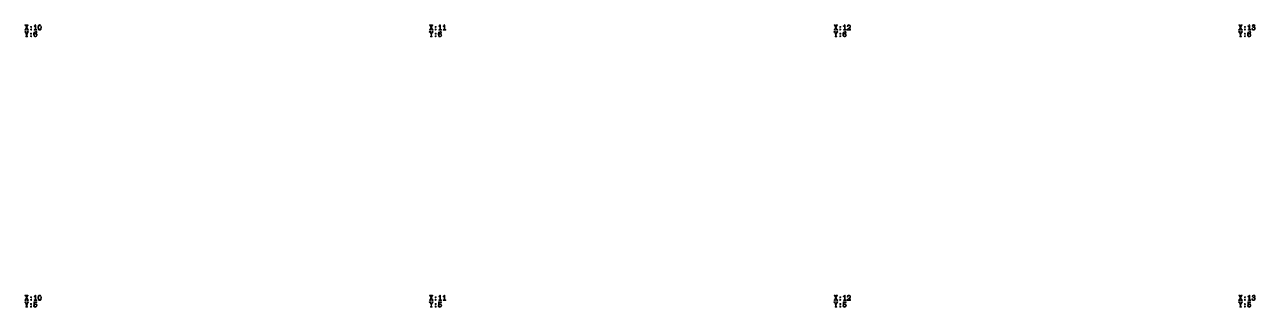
# Model space of a CAD drawing. Extents: x 3411 to 238236, y 6926 to 86361.
# Drawn here: x 163011 to 172131, y 27671 to 29762 of the extents above; entities that cross this region are included whole.
import ezdxf

# ---------------------------------------------------------------- set-up
doc = ezdxf.new("R2010")
doc.units = 13
doc.header["$MEASUREMENT"] = 0
doc.layers.add('L3D0 Base', color=3, linetype='Continuous')

msp = doc.modelspace()

# ---------------------------------------------------------------- linework, layer by layer
at = {"layer": 'L3D0 Base', "lineweight": 0}
for points in [[(163023, 29742.9), (163015.2, 29727.3), (163014.4, 29727.3), (163011.3, 29724.2), (163014.4, 29721.9), (163020.6, 29721.9), (163023, 29724.2), (163020.6, 29727.3), (163025.3, 29737.4)], [(163021.4, 29761.6), (163015.2, 29761.6), (163012.1, 29759.3), (163015.2, 29756.9), (163016, 29756.9), (163023, 29742.9), (163025.3, 29737.4), (163030.8, 29727.3), (163029.2, 29726.5), (163028.4, 29724.2), (163031.5, 29721.9), (163037, 29721.9), (163040.1, 29724.2), (163037, 29727.3), (163036.2, 29727.3), (163028.4, 29742.9), (163025.3, 29749.1), (163021.4, 29756.9), (163023.7, 29759.3)], [(163035.4, 29761.6), (163029.2, 29761.6), (163026.9, 29759.3), (163029.2, 29756.9), (163025.3, 29749.1), (163028.4, 29742.9), (163034.6, 29756.9), (163035.4, 29756.9), (163038.5, 29759.3)], [(163058, 29749.9), (163054.9, 29749.1), (163054.1, 29746), (163054.9, 29742.9), (163058, 29741.3), (163061.1, 29742.9), (163061.9, 29745.2), (163061.1, 29749.1)], [(163091.5, 29762.4), (163089.2, 29760), (163086.8, 29756.9), (163082.9, 29754.6), (163080.6, 29752.2), (163088.4, 29751.5), (163088.4, 29727.3), (163083.7, 29727.3), (163080.6, 29724.2), (163083.7, 29721.9), (163098.5, 29721.9), (163100.8, 29724.2), (163100.8, 29726.5), (163099.3, 29726.5), (163098.5, 29727.3), (163093.1, 29727.3), (163093.1, 29759.3)], [(163080.6, 29752.2), (163082.9, 29749.9), (163082.9, 29749.9), (163088.4, 29751.5)], [(163117.2, 29760.8), (163113.3, 29756.1), (163111.7, 29753.8), (163109.4, 29748.4), (163108.6, 29742.1), (163109.4, 29738.2), (163110.2, 29732), (163113.3, 29727.3), (163117.2, 29722.7), (163121.9, 29721.1), (163121.9, 29721.1), (163127.3, 29722.7), (163121.9, 29726.5), (163120.3, 29726.5), (163116.4, 29731.2), (163114.9, 29735.9), (163114.1, 29742.1), (163114.9, 29747.6), (163116.4, 29753), (163118, 29754.6), (163121.9, 29756.9)], [(163121.9, 29762.4), (163121.9, 29762.4), (163117.2, 29760.8), (163121.9, 29756.9), (163123.4, 29756.9), (163128.1, 29753), (163129.7, 29748.4), (163130.4, 29742.1), (163129.7, 29736.7), (163128.1, 29731.2), (163126.5, 29728.9), (163121.9, 29726.5), (163127.3, 29722.7), (163131.2, 29727.3), (163132.8, 29729.7), (163134.3, 29735.1), (163135.1, 29741.3), (163135.1, 29745.2), (163133.6, 29751.5), (163131.2, 29756.1), (163127.3, 29760.8)], [(166021.3, 29742.9), (166013.5, 29727.3), (166012.8, 29727.3), (166009.6, 29724.2), (166012.8, 29721.9), (166019, 29721.9), (166022.1, 29724.2), (166019, 29727.3), (166023.7, 29737.4)], [(166019.8, 29761.6), (166013.5, 29761.6), (166010.4, 29759.3), (166013.5, 29756.9), (166014.3, 29756.9), (166021.3, 29742.9), (166023.7, 29737.4), (166029.1, 29727.3), (166027.5, 29726.5), (166026.8, 29724.2), (166029.9, 29721.9), (166036.1, 29721.9), (166038.5, 29724.2), (166036.1, 29727.3), (166034.6, 29727.3), (166026.8, 29742.9), (166023.7, 29749.1), (166020.5, 29756.9), (166022.1, 29759.3)], [(166033.8, 29761.6), (166027.5, 29761.6), (166025.2, 29759.3), (166027.5, 29756.9), (166023.7, 29749.1), (166026.8, 29742.9), (166033, 29756.9), (166033.8, 29756.9), (166036.9, 29759.3)], [(166056.4, 29749.9), (166053.2, 29749.1), (166052.5, 29746), (166053.2, 29742.9), (166056.4, 29741.3), (166059.5, 29742.9), (166060.3, 29745.2), (166059.5, 29749.1)], [(166089.9, 29762.4), (166087.5, 29760), (166085.2, 29756.9), (166081.3, 29754.6), (166078.9, 29752.2), (166086.7, 29751.5), (166086.7, 29727.3), (166082.1, 29727.3), (166078.9, 29724.2), (166082.1, 29721.9), (166096.9, 29721.9), (166100, 29724.2), (166099.2, 29726.5), (166098.4, 29726.5), (166096.9, 29727.3), (166092.2, 29727.3), (166092.2, 29759.3)], [(166078.9, 29752.2), (166081.3, 29749.9), (166081.3, 29749.9), (166086.7, 29751.5)], [(166121.8, 29762.4), (166119.4, 29760), (166117.9, 29756.9), (166113.2, 29754.6), (166110.9, 29752.2), (166118.7, 29751.5), (166118.7, 29727.3), (166114, 29727.3), (166110.9, 29724.2), (166114, 29721.9), (166128.8, 29721.9), (166131.9, 29724.2), (166131.1, 29726.5), (166130.3, 29726.5), (166128.8, 29727.3), (166124.1, 29727.3), (166124.1, 29759.3)], [(166110.9, 29752.2), (166113.2, 29749.9), (166114, 29749.9), (166118.7, 29751.5)], [(169019.7, 29742.9), (169011.9, 29727.3), (169011.1, 29727.3), (169008, 29724.2), (169011.1, 29721.9), (169017.3, 29721.9), (169020.5, 29724.2), (169018.1, 29727.3), (169022.8, 29737.4)], [(169018.1, 29761.6), (169011.9, 29761.6), (169008.8, 29759.3), (169011.9, 29756.9), (169012.7, 29756.9), (169019.7, 29742.9), (169022.8, 29737.4), (169027.5, 29727.3), (169025.9, 29726.5), (169025.1, 29724.2), (169028.2, 29721.9), (169034.5, 29721.9), (169036.8, 29724.2), (169034.5, 29727.3), (169032.9, 29727.3), (169025.1, 29742.9), (169022.8, 29749.1), (169018.9, 29756.9), (169021.2, 29759.3)], [(169032.1, 29761.6), (169025.9, 29761.6), (169023.6, 29759.3), (169025.9, 29756.9), (169022.8, 29749.1), (169025.1, 29742.9), (169031.4, 29756.9), (169032.1, 29756.9), (169035.2, 29759.3)], [(169054.7, 29749.9), (169051.6, 29749.1), (169050.8, 29746), (169051.6, 29742.9), (169054.7, 29741.3), (169057.8, 29742.9), (169059.4, 29745.2), (169057.8, 29749.1)], [(169088.2, 29762.4), (169085.9, 29760), (169084.3, 29756.9), (169079.6, 29754.6), (169077.3, 29752.2), (169085.1, 29751.5), (169085.1, 29727.3), (169080.4, 29727.3), (169077.3, 29724.2), (169080.4, 29721.9), (169095.2, 29721.9), (169098.3, 29724.2), (169097.6, 29726.5), (169096.8, 29726.5), (169095.2, 29727.3), (169090.5, 29727.3), (169090.5, 29759.3)], [(169077.3, 29752.2), (169079.6, 29749.9), (169079.6, 29749.9), (169085.1, 29751.5)], [(169118.6, 29762.4), (169113.9, 29761.6), (169109.2, 29758.5), (169107.7, 29756.1), (169106.1, 29750.7), (169106.9, 29748.4), (169109.2, 29747.6), (169111.6, 29748.4), (169112.3, 29750.7), (169111.6, 29753), (169113.9, 29756.1), (169117.8, 29756.9), (169127.9, 29758.5), (169124, 29760.8)], [(169127.9, 29758.5), (169117.8, 29756.9), (169119.4, 29756.9), (169124, 29755.4), (169124.8, 29754.6), (169127.1, 29749.1), (169127.1, 29747.6), (169124.8, 29742.9), (169120.1, 29738.2), (169106.9, 29726.5), (169106.1, 29724.2), (169109.2, 29721.9), (169129.5, 29721.9), (169131, 29722.7), (169131.8, 29725), (169131.8, 29726.5), (169114.7, 29727.3), (169115.5, 29727.3), (169120.1, 29732), (169120.9, 29732.8), (169125.6, 29736.7), (169127.9, 29739), (169131, 29744.5), (169131.8, 29749.1), (169131, 29753.8)], [(172018, 29742.9), (172010.2, 29727.3), (172009.5, 29727.3), (172006.3, 29724.2), (172009.5, 29721.9), (172015.7, 29721.9), (172018.8, 29724.2), (172016.5, 29727.3), (172021.1, 29737.4)], [(172016.5, 29761.6), (172010.2, 29761.6), (172007.1, 29759.3), (172010.2, 29756.9), (172011, 29756.9), (172018, 29742.9), (172021.1, 29737.4), (172025.8, 29727.3), (172024.3, 29726.5), (172023.5, 29724.2), (172026.6, 29721.9), (172032.8, 29721.9), (172035.9, 29724.2), (172032.8, 29727.3), (172031.3, 29727.3), (172023.5, 29742.9), (172021.1, 29749.1), (172017.2, 29756.9), (172019.6, 29759.3)], [(172031.3, 29761.6), (172025, 29761.6), (172021.9, 29759.3), (172024.3, 29756.9), (172021.1, 29749.1), (172023.5, 29742.9), (172029.7, 29756.9), (172031.3, 29756.9), (172033.6, 29759.3)], [(172053.1, 29749.9), (172050, 29749.1), (172049.2, 29746), (172050.7, 29742.9), (172053.1, 29741.3), (172056.2, 29742.9), (172057.7, 29745.2), (172056.2, 29749.1)], [(172086.6, 29762.4), (172084.2, 29760), (172082.7, 29756.9), (172078, 29754.6), (172075.7, 29752.2), (172083.4, 29751.5), (172083.4, 29727.3), (172078.8, 29727.3), (172075.7, 29724.2), (172078.8, 29721.9), (172093.6, 29721.9), (172096.7, 29724.2), (172095.9, 29726.5), (172095.1, 29726.5), (172093.6, 29727.3), (172088.9, 29727.3), (172088.9, 29759.3)], [(172075.7, 29752.2), (172078, 29749.9), (172078.8, 29749.9), (172083.4, 29751.5)], [(172106.8, 29734.3), (172105.3, 29733.6), (172103.7, 29731.2), (172104.5, 29728.9), (172107.6, 29724.2), (172111.5, 29722.7), (172117.7, 29721.1), (172122.4, 29721.9), (172127.1, 29725), (172117.7, 29726.5), (172113, 29727.3), (172109.9, 29729.7), (172109.9, 29731.2), (172109.1, 29733.6)], [(172108.4, 29759.3), (172106, 29754.6), (172106.8, 29751.5), (172109.1, 29750.7), (172110.7, 29751.5), (172112.3, 29753.8), (172111.5, 29755.4), (172112.3, 29756.1), (172117.7, 29756.9)], [(172117.7, 29762.4), (172113.8, 29761.6), (172109.1, 29760), (172108.4, 29759.3), (172117.7, 29756.9), (172122.4, 29756.1), (172123.9, 29753), (172121.6, 29747.6), (172116.2, 29746), (172113, 29745.2), (172111.5, 29742.9), (172114.6, 29740.6), (172117.7, 29740.6), (172118.5, 29740.6), (172123.9, 29738.2), (172125.5, 29733.6), (172123.9, 29728.1), (172123.2, 29728.1), (172117.7, 29726.5), (172127.1, 29725), (172129.4, 29728.1), (172131, 29733.6), (172131, 29733.6), (172129.4, 29739), (172128.6, 29739.8), (172124.7, 29743.7), (172127.8, 29747.6), (172129.4, 29753), (172128.6, 29754.6), (172126.3, 29759.3), (172123.2, 29760.8)], [(163019.8, 29711), (163013.6, 29711), (163010.5, 29708.6), (163013.6, 29706.3), (163014.4, 29706.3), (163023, 29687.6), (163026.1, 29693.8), (163020.6, 29706.3), (163023, 29708.6)], [(163037.8, 29711), (163031.5, 29711), (163029.2, 29708.6), (163031.5, 29706.3), (163026.1, 29693.8), (163023, 29687.6), (163023, 29676.7), (163022.2, 29676.7), (163019.8, 29674.4), (163019.8, 29672.8), (163020.6, 29672), (163022.2, 29672), (163029.2, 29672), (163032.3, 29674.4), (163031.5, 29675.9), (163030.8, 29676.7), (163029.2, 29676.7), (163028.4, 29676.7), (163028.4, 29687.6), (163037, 29706.3), (163037.8, 29706.3), (163040.9, 29708.6)], [(163058, 29731.2), (163054.9, 29729.7), (163054.1, 29726.5), (163054.9, 29723.4), (163058, 29721.9), (163061.1, 29723.4), (163061.9, 29726.5), (163061.1, 29729.7)], [(163058, 29700.1), (163054.9, 29698.5), (163054.1, 29695.4), (163054.9, 29692.3), (163058, 29691.5), (163061.1, 29692.3), (163061.9, 29695.4), (163061.1, 29698.5)], [(163058, 29680.6), (163054.9, 29679.8), (163054.1, 29676.7), (163054.9, 29673.6), (163058, 29672), (163061.1, 29673.6), (163061.9, 29676.7), (163061.1, 29679.8)], [(163093.8, 29711.7), (163091.5, 29711.7), (163086.8, 29710.2), (163082.2, 29706.3), (163079.8, 29703.2), (163077.5, 29697.7), (163077.5, 29691.5), (163077.5, 29687.6), (163078.3, 29682.2), (163078.3, 29680.6), (163081.4, 29675.9), (163089.9, 29675.9), (163086, 29677.5), (163082.9, 29682.9), (163082.9, 29686.8), (163085.3, 29691.5), (163085.3, 29691.5), (163090.7, 29693.1), (163099.3, 29693.8), (163082.2, 29694.6), (163083.7, 29699.3), (163086.8, 29704), (163088.4, 29705.5), (163093.8, 29707.1), (163100.1, 29710.2), (163099.3, 29711)], [(163099.3, 29693.8), (163090.7, 29693.1), (163090.7, 29693.1), (163096.2, 29690.7), (163096.2, 29689.9), (163097.7, 29684.5), (163097.7, 29683.7), (163095.4, 29679), (163095.4, 29678.3), (163089.9, 29675.9), (163081.4, 29675.9), (163085.3, 29672.8), (163089.9, 29671.3), (163094.6, 29672), (163099.3, 29675.1), (163101.6, 29679), (163103.2, 29684.5), (163102.4, 29689.2)], [(163090.7, 29697.7), (163087.6, 29697.7), (163082.2, 29694.6), (163099.3, 29693.8), (163096.2, 29697)], [(163100.1, 29710.2), (163093.8, 29707.1), (163096.2, 29706.3), (163095.4, 29704.7), (163096.2, 29702.4), (163098.5, 29701.6), (163100.8, 29702.4), (163101.6, 29704.7)], [(166018.2, 29711), (166012, 29711), (166009.6, 29708.6), (166012, 29706.3), (166013.5, 29706.3), (166022.1, 29687.6), (166024.4, 29693.8), (166019, 29706.3), (166021.3, 29708.6)], [(166036.1, 29711), (166029.9, 29711), (166027.5, 29708.6), (166029.9, 29706.3), (166024.4, 29693.8), (166022.1, 29687.6), (166022.1, 29676.7), (166020.5, 29676.7), (166018.2, 29674.4), (166018.2, 29672.8), (166019.8, 29672), (166020.5, 29672), (166027.5, 29672), (166030.7, 29674.4), (166029.9, 29675.9), (166029.1, 29676.7), (166027.5, 29676.7), (166026.8, 29676.7), (166026.8, 29687.6), (166035.3, 29706.3), (166036.1, 29706.3), (166039.2, 29708.6)], [(166056.4, 29731.2), (166053.2, 29729.7), (166052.5, 29726.5), (166053.2, 29723.4), (166056.4, 29721.9), (166059.5, 29723.4), (166060.3, 29726.5), (166059.5, 29729.7)], [(166056.4, 29700.1), (166053.2, 29698.5), (166052.5, 29695.4), (166053.2, 29692.3), (166056.4, 29691.5), (166059.5, 29692.3), (166060.3, 29695.4), (166059.5, 29698.5)], [(166056.4, 29680.6), (166053.2, 29679.8), (166052.5, 29676.7), (166053.2, 29673.6), (166056.4, 29672), (166059.5, 29673.6), (166060.3, 29676.7), (166059.5, 29679.8)], [(166092.2, 29711.7), (166089.9, 29711.7), (166085.2, 29710.2), (166080.5, 29706.3), (166078.2, 29703.2), (166075.8, 29697.7), (166075.8, 29691.5), (166075.8, 29687.6), (166076.6, 29682.2), (166077.4, 29680.6), (166079.7, 29675.9), (166088.3, 29675.9), (166084.4, 29677.5), (166081.3, 29682.9), (166081.3, 29686.8), (166083.6, 29691.5), (166083.6, 29691.5), (166089.1, 29693.1), (166097.6, 29693.8), (166080.5, 29694.6), (166082.1, 29699.3), (166085.2, 29704), (166086.7, 29705.5), (166092.2, 29707.1), (166098.4, 29710.2), (166097.6, 29711)], [(166097.6, 29693.8), (166089.1, 29693.1), (166089.1, 29693.1), (166094.5, 29690.7), (166094.5, 29689.9), (166096.1, 29684.5), (166096.1, 29683.7), (166093.7, 29679), (166093.7, 29678.3), (166088.3, 29675.9), (166079.7, 29675.9), (166083.6, 29672.8), (166088.3, 29671.3), (166093, 29672), (166097.6, 29675.1), (166100, 29679), (166101.5, 29684.5), (166100.8, 29689.2)], [(166089.1, 29697.7), (166086, 29697.7), (166080.5, 29694.6), (166097.6, 29693.8), (166094.5, 29697)], [(166098.4, 29710.2), (166092.2, 29707.1), (166094.5, 29706.3), (166094.5, 29704.7), (166095.3, 29702.4), (166096.9, 29701.6), (166099.2, 29702.4), (166100.8, 29704.7)], [(169016.6, 29711), (169010.3, 29711), (169008, 29708.6), (169010.3, 29706.3), (169011.9, 29706.3), (169020.5, 29687.6), (169022.8, 29693.8), (169017.3, 29706.3), (169019.7, 29708.6)], [(169034.5, 29711), (169028.2, 29711), (169025.9, 29708.6), (169028.2, 29706.3), (169022.8, 29693.8), (169020.5, 29687.6), (169020.5, 29676.7), (169018.9, 29676.7), (169016.6, 29674.4), (169016.6, 29672.8), (169018.1, 29672), (169018.9, 29672), (169025.9, 29672), (169029, 29674.4), (169029, 29675.9), (169027.5, 29676.7), (169025.9, 29676.7), (169025.1, 29676.7), (169025.1, 29687.6), (169033.7, 29706.3), (169034.5, 29706.3), (169037.6, 29708.6)], [(169054.7, 29731.2), (169051.6, 29729.7), (169050.8, 29726.5), (169051.6, 29723.4), (169054.7, 29721.9), (169057.8, 29723.4), (169059.4, 29726.5), (169057.8, 29729.7)], [(169054.7, 29700.1), (169051.6, 29698.5), (169050.8, 29695.4), (169051.6, 29692.3), (169054.7, 29691.5), (169057.8, 29692.3), (169059.4, 29695.4), (169057.8, 29698.5)], [(169054.7, 29680.6), (169051.6, 29679.8), (169050.8, 29676.7), (169051.6, 29673.6), (169054.7, 29672), (169057.8, 29673.6), (169059.4, 29676.7), (169057.8, 29679.8)], [(169090.5, 29711.7), (169089, 29711.7), (169083.5, 29710.2), (169078.9, 29706.3), (169076.5, 29703.2), (169075, 29697.7), (169074.2, 29691.5), (169074.2, 29687.6), (169075, 29682.2), (169075.7, 29680.6), (169078.1, 29675.9), (169086.6, 29675.9), (169082.8, 29677.5), (169080.4, 29682.9), (169079.6, 29686.8), (169082, 29691.5), (169082, 29691.5), (169087.4, 29693.1), (169096, 29693.8), (169079.6, 29694.6), (169080.4, 29699.3), (169083.5, 29704), (169085.1, 29705.5), (169090.5, 29707.1), (169096.8, 29710.2), (169096, 29711)], [(169096, 29693.8), (169087.4, 29693.1), (169087.4, 29693.1), (169092.9, 29690.7), (169092.9, 29689.9), (169094.4, 29684.5), (169094.4, 29683.7), (169092.1, 29679), (169092.1, 29678.3), (169086.6, 29675.9), (169078.1, 29675.9), (169082.8, 29672.8), (169086.6, 29671.3), (169091.3, 29672), (169096, 29675.1), (169098.3, 29679), (169099.9, 29684.5), (169099.1, 29689.2)], [(169087.4, 29697.7), (169084.3, 29697.7), (169079.6, 29694.6), (169096, 29693.8), (169092.9, 29697)], [(169096.8, 29710.2), (169090.5, 29707.1), (169092.9, 29706.3), (169092.9, 29704.7), (169093.7, 29702.4), (169096, 29701.6), (169098.3, 29702.4), (169099.1, 29704.7)], [(169129.5, 29729.7), (169127.1, 29728.9), (169127.1, 29727.3), (169114.7, 29727.3), (169131.8, 29726.5), (169131.8, 29728.9)], [(172015.7, 29711), (172009.5, 29711), (172006.3, 29708.6), (172009.5, 29706.3), (172010.2, 29706.3), (172018.8, 29687.6), (172021.1, 29693.8), (172015.7, 29706.3), (172018, 29708.6)], [(172033.6, 29711), (172027.4, 29711), (172024.3, 29708.6), (172026.6, 29706.3), (172021.1, 29693.8), (172018.8, 29687.6), (172018.8, 29676.7), (172018, 29676.7), (172014.9, 29674.4), (172015.7, 29672.8), (172016.5, 29672), (172018, 29672), (172025, 29672), (172027.4, 29674.4), (172027.4, 29675.9), (172025.8, 29676.7), (172025, 29676.7), (172023.5, 29676.7), (172023.5, 29687.6), (172032, 29706.3), (172033.6, 29706.3), (172035.9, 29708.6)], [(172053.1, 29731.2), (172050, 29729.7), (172049.2, 29726.5), (172050.7, 29723.4), (172053.1, 29721.9), (172056.2, 29723.4), (172057.7, 29726.5), (172056.2, 29729.7)], [(172053.1, 29700.1), (172050, 29698.5), (172049.2, 29695.4), (172050.7, 29692.3), (172053.1, 29691.5), (172056.2, 29692.3), (172057.7, 29695.4), (172056.2, 29698.5)], [(172053.1, 29680.6), (172050, 29679.8), (172049.2, 29676.7), (172050.7, 29673.6), (172053.1, 29672), (172056.2, 29673.6), (172057.7, 29676.7), (172056.2, 29679.8)], [(172088.9, 29711.7), (172087.3, 29711.7), (172081.9, 29710.2), (172077.2, 29706.3), (172074.9, 29703.2), (172073.3, 29697.7), (172072.5, 29691.5), (172072.5, 29687.6), (172073.3, 29682.2), (172074.1, 29680.6), (172076.4, 29675.9), (172085.8, 29675.9), (172081.9, 29677.5), (172078.8, 29682.9), (172078, 29686.8), (172080.3, 29691.5), (172080.3, 29691.5), (172085.8, 29693.1), (172094.3, 29693.8), (172078, 29694.6), (172078.8, 29699.3), (172081.9, 29704), (172083.4, 29705.5), (172088.9, 29707.1), (172095.1, 29710.2), (172094.3, 29711)], [(172094.3, 29693.8), (172085.8, 29693.1), (172086.6, 29693.1), (172091.2, 29690.7), (172091.2, 29689.9), (172093.6, 29684.5), (172093.6, 29683.7), (172091.2, 29679), (172090.5, 29678.3), (172085.8, 29675.9), (172076.4, 29675.9), (172081.1, 29672.8), (172085.8, 29671.3), (172089.7, 29672), (172094.3, 29675.1), (172097.5, 29679), (172098.2, 29684.5), (172097.5, 29689.2)], [(172085.8, 29697.7), (172082.7, 29697.7), (172078, 29694.6), (172094.3, 29693.8), (172091.2, 29697)], [(172095.1, 29710.2), (172088.9, 29707.1), (172091.2, 29706.3), (172091.2, 29704.7), (172092, 29702.4), (172094.3, 29701.6), (172096.7, 29702.4), (172097.5, 29704.7)], [(163023, 27743), (163015.2, 27727.4), (163014.4, 27727.4), (163011.3, 27724.3), (163014.4, 27721.9), (163020.6, 27721.9), (163023, 27724.3), (163020.6, 27727.4), (163025.3, 27737.5)], [(163021.4, 27761.6), (163015.2, 27761.6), (163012.1, 27759.3), (163015.2, 27757), (163016, 27757), (163023, 27743), (163025.3, 27737.5), (163030.8, 27727.4), (163029.2, 27726.6), (163028.4, 27724.3), (163031.5, 27721.9), (163037, 27721.9), (163040.1, 27724.3), (163037, 27727.4), (163036.2, 27727.4), (163028.4, 27743), (163025.3, 27749.2), (163021.4, 27757), (163023.7, 27759.3)], [(163035.4, 27761.6), (163029.2, 27761.6), (163026.9, 27759.3), (163029.2, 27757), (163025.3, 27749.2), (163028.4, 27743), (163034.6, 27757), (163035.4, 27757), (163038.5, 27759.3)], [(163058, 27750), (163054.9, 27749.2), (163054.1, 27746.1), (163054.9, 27743), (163058, 27741.4), (163061.1, 27743), (163061.9, 27746.1), (163061.1, 27749.2)], [(163058, 27731.3), (163054.9, 27729.7), (163054.1, 27726.6), (163054.9, 27723.5), (163058, 27721.9), (163061.1, 27723.5), (163061.9, 27726.6), (163061.1, 27729.7)], [(163091.5, 27762.4), (163089.2, 27760.1), (163086.8, 27757), (163082.9, 27754.6), (163080.6, 27752.3), (163088.4, 27752.3), (163088.4, 27727.4), (163083.7, 27727.4), (163080.6, 27724.3), (163083.7, 27721.9), (163098.5, 27721.9), (163100.8, 27724.3), (163100.8, 27726.6), (163099.3, 27727.4), (163098.5, 27727.4), (163093.1, 27727.4), (163093.1, 27759.3)], [(163080.6, 27752.3), (163082.9, 27750), (163082.9, 27750), (163088.4, 27752.3)], [(163117.2, 27760.9), (163113.3, 27756.2), (163111.7, 27753.9), (163109.4, 27748.4), (163108.6, 27742.2), (163109.4, 27738.3), (163110.2, 27732.1), (163113.3, 27727.4), (163117.2, 27722.7), (163121.9, 27721.9), (163121.9, 27721.9), (163127.3, 27722.7), (163121.9, 27726.6), (163120.3, 27726.6), (163116.4, 27731.3), (163114.9, 27735.9), (163114.1, 27742.2), (163114.9, 27747.6), (163116.4, 27753.1), (163118, 27754.6), (163121.9, 27757.8)], [(163121.9, 27762.4), (163121.9, 27762.4), (163117.2, 27760.9), (163121.9, 27757.8), (163123.4, 27757), (163128.1, 27753.1), (163129.7, 27749.2), (163130.4, 27742.2), (163129.7, 27736.7), (163128.1, 27731.3), (163126.5, 27728.9), (163121.9, 27726.6), (163127.3, 27722.7), (163131.2, 27727.4), (163132.8, 27729.7), (163134.3, 27735.2), (163135.1, 27742.2), (163135.1, 27745.3), (163133.6, 27751.5), (163131.2, 27756.2), (163127.3, 27760.9)], [(166021.3, 27743), (166013.5, 27727.4), (166012.8, 27727.4), (166009.6, 27724.3), (166012.8, 27721.9), (166019, 27721.9), (166022.1, 27724.3), (166019, 27727.4), (166023.7, 27737.5)], [(166019.8, 27761.6), (166013.5, 27761.6), (166010.4, 27759.3), (166013.5, 27757), (166014.3, 27757), (166021.3, 27743), (166023.7, 27737.5), (166029.1, 27727.4), (166027.5, 27726.6), (166026.8, 27724.3), (166029.9, 27721.9), (166036.1, 27721.9), (166038.5, 27724.3), (166036.1, 27727.4), (166034.6, 27727.4), (166026.8, 27743), (166023.7, 27749.2), (166020.5, 27757), (166022.1, 27759.3)], [(166033.8, 27761.6), (166027.5, 27761.6), (166025.2, 27759.3), (166027.5, 27757), (166023.7, 27749.2), (166026.8, 27743), (166033, 27757), (166033.8, 27757), (166036.9, 27759.3)], [(166056.4, 27750), (166053.2, 27749.2), (166052.5, 27746.1), (166053.2, 27743), (166056.4, 27741.4), (166059.5, 27743), (166060.3, 27746.1), (166059.5, 27749.2)], [(166056.4, 27731.3), (166053.2, 27729.7), (166052.5, 27726.6), (166053.2, 27723.5), (166056.4, 27721.9), (166059.5, 27723.5), (166060.3, 27726.6), (166059.5, 27729.7)], [(166089.9, 27762.4), (166087.5, 27760.1), (166085.2, 27757), (166081.3, 27754.6), (166078.9, 27752.3), (166086.7, 27752.3), (166086.7, 27727.4), (166082.1, 27727.4), (166078.9, 27724.3), (166082.1, 27721.9), (166096.9, 27721.9), (166100, 27724.3), (166099.2, 27726.6), (166098.4, 27727.4), (166096.9, 27727.4), (166092.2, 27727.4), (166092.2, 27759.3)], [(166078.9, 27752.3), (166081.3, 27750), (166081.3, 27750), (166086.7, 27752.3)], [(166121.8, 27762.4), (166119.4, 27760.1), (166117.9, 27757), (166113.2, 27754.6), (166110.9, 27752.3), (166118.7, 27752.3), (166118.7, 27727.4), (166114, 27727.4), (166110.9, 27724.3), (166114, 27721.9), (166128.8, 27721.9), (166131.9, 27724.3), (166131.1, 27726.6), (166130.3, 27727.4), (166128.8, 27727.4), (166124.1, 27727.4), (166124.1, 27759.3)], [(166110.9, 27752.3), (166113.2, 27750), (166114, 27750), (166118.7, 27752.3)], [(169019.7, 27743), (169011.9, 27727.4), (169011.1, 27727.4), (169008, 27724.3), (169011.1, 27721.9), (169017.3, 27721.9), (169020.5, 27724.3), (169018.1, 27727.4), (169022.8, 27737.5)], [(169018.1, 27761.6), (169011.9, 27761.6), (169008.8, 27759.3), (169011.9, 27757), (169012.7, 27757), (169019.7, 27743), (169022.8, 27737.5), (169027.5, 27727.4), (169025.9, 27726.6), (169025.1, 27724.3), (169028.2, 27721.9), (169034.5, 27721.9), (169036.8, 27724.3), (169034.5, 27727.4), (169032.9, 27727.4), (169025.1, 27743), (169022.8, 27749.2), (169018.9, 27757), (169021.2, 27759.3)], [(169032.1, 27761.6), (169025.9, 27761.6), (169023.6, 27759.3), (169025.9, 27757), (169022.8, 27749.2), (169025.1, 27743), (169031.4, 27757), (169032.1, 27757), (169035.2, 27759.3)], [(169054.7, 27750), (169051.6, 27749.2), (169050.8, 27746.1), (169051.6, 27743), (169054.7, 27741.4), (169057.8, 27743), (169059.4, 27746.1), (169057.8, 27749.2)], [(169054.7, 27731.3), (169051.6, 27729.7), (169050.8, 27726.6), (169051.6, 27723.5), (169054.7, 27721.9), (169057.8, 27723.5), (169059.4, 27726.6), (169057.8, 27729.7)], [(169088.2, 27762.4), (169085.9, 27760.1), (169084.3, 27757), (169079.6, 27754.6), (169077.3, 27752.3), (169085.1, 27752.3), (169085.1, 27727.4), (169080.4, 27727.4), (169077.3, 27724.3), (169080.4, 27721.9), (169095.2, 27721.9), (169098.3, 27724.3), (169097.6, 27726.6), (169096.8, 27727.4), (169095.2, 27727.4), (169090.5, 27727.4), (169090.5, 27759.3)], [(169077.3, 27752.3), (169079.6, 27750), (169079.6, 27750), (169085.1, 27752.3)], [(169118.6, 27762.4), (169113.9, 27761.6), (169109.2, 27759.3), (169107.7, 27757), (169106.1, 27751.5), (169106.9, 27748.4), (169109.2, 27747.6), (169111.6, 27748.4), (169112.3, 27750.7), (169111.6, 27753.1), (169113.9, 27756.2), (169117.8, 27757.8), (169127.9, 27758.5), (169124, 27760.9)], [(169127.9, 27758.5), (169117.8, 27757.8), (169119.4, 27757), (169124, 27755.4), (169124.8, 27754.6), (169127.1, 27749.2), (169127.1, 27748.4), (169124.8, 27743.7), (169120.1, 27738.3), (169106.9, 27726.6), (169106.1, 27725), (169109.2, 27721.9), (169129.5, 27721.9), (169131, 27722.7), (169131.8, 27725), (169131.8, 27726.6), (169114.7, 27727.4), (169115.5, 27727.4), (169120.1, 27732.1), (169120.9, 27732.8), (169125.6, 27736.7), (169127.9, 27739.1), (169131, 27744.5), (169131.8, 27749.2), (169131, 27753.9)], [(169129.5, 27729.7), (169127.1, 27729.7), (169127.1, 27727.4), (169114.7, 27727.4), (169131.8, 27726.6), (169131.8, 27728.9)], [(172018, 27743), (172010.2, 27727.4), (172009.5, 27727.4), (172006.3, 27724.3), (172009.5, 27721.9), (172015.7, 27721.9), (172018.8, 27724.3), (172016.5, 27727.4), (172021.1, 27737.5)], [(172016.5, 27761.6), (172010.2, 27761.6), (172007.1, 27759.3), (172010.2, 27757), (172011, 27757), (172018, 27743), (172021.1, 27737.5), (172025.8, 27727.4), (172024.3, 27726.6), (172023.5, 27724.3), (172026.6, 27721.9), (172032.8, 27721.9), (172035.9, 27724.3), (172032.8, 27727.4), (172031.3, 27727.4), (172023.5, 27743), (172021.1, 27749.2), (172017.2, 27757), (172019.6, 27759.3)], [(172031.3, 27761.6), (172025, 27761.6), (172021.9, 27759.3), (172024.3, 27757), (172021.1, 27749.2), (172023.5, 27743), (172029.7, 27757), (172031.3, 27757), (172033.6, 27759.3)], [(172053.1, 27750), (172050, 27749.2), (172049.2, 27746.1), (172050.7, 27743), (172053.1, 27741.4), (172056.2, 27743), (172057.7, 27746.1), (172056.2, 27749.2)], [(172053.1, 27731.3), (172050, 27729.7), (172049.2, 27726.6), (172050.7, 27723.5), (172053.1, 27721.9), (172056.2, 27723.5), (172057.7, 27726.6), (172056.2, 27729.7)], [(172086.6, 27762.4), (172084.2, 27760.1), (172082.7, 27757), (172078, 27754.6), (172075.7, 27752.3), (172083.4, 27752.3), (172083.4, 27727.4), (172078.8, 27727.4), (172075.7, 27724.3), (172078.8, 27721.9), (172093.6, 27721.9), (172096.7, 27724.3), (172095.9, 27726.6), (172095.1, 27727.4), (172093.6, 27727.4), (172088.9, 27727.4), (172088.9, 27759.3)], [(172075.7, 27752.3), (172078, 27750), (172078.8, 27750), (172083.4, 27752.3)], [(172106.8, 27734.4), (172105.3, 27733.6), (172103.7, 27731.3), (172104.5, 27728.9), (172107.6, 27724.3), (172111.5, 27722.7), (172117.7, 27721.9), (172122.4, 27722.7), (172127.1, 27725), (172117.7, 27726.6), (172113, 27727.4), (172109.9, 27729.7), (172109.9, 27731.3), (172109.1, 27733.6)], [(172108.4, 27759.3), (172106, 27754.6), (172106.8, 27751.5), (172109.1, 27750.7), (172110.7, 27751.5), (172112.3, 27753.9), (172111.5, 27756.2), (172112.3, 27756.2), (172117.7, 27757.8)], [(172117.7, 27762.4), (172113.8, 27761.6), (172109.1, 27760.1), (172108.4, 27759.3), (172117.7, 27757.8), (172122.4, 27756.2), (172123.9, 27753.1), (172121.6, 27747.6), (172116.2, 27746.1), (172113, 27745.3), (172111.5, 27743.7), (172114.6, 27740.6), (172117.7, 27740.6), (172118.5, 27740.6), (172123.9, 27739.1), (172125.5, 27733.6), (172123.9, 27728.9), (172123.2, 27728.2), (172117.7, 27726.6), (172127.1, 27725), (172129.4, 27728.2), (172131, 27733.6), (172131, 27733.6), (172129.4, 27739.8), (172128.6, 27739.8), (172124.7, 27743.7), (172127.8, 27747.6), (172129.4, 27753.1), (172128.6, 27754.6), (172126.3, 27759.3), (172123.2, 27760.9)], [(163019.8, 27711.8), (163013.6, 27711.8), (163010.5, 27709.5), (163013.6, 27706.4), (163014.4, 27706.4), (163023, 27687.7), (163026.1, 27693.9), (163020.6, 27706.4), (163023, 27709.5)], [(163037.8, 27711.8), (163031.5, 27711.8), (163029.2, 27709.5), (163031.5, 27706.4), (163026.1, 27693.9), (163023, 27687.7), (163023, 27676.8), (163022.2, 27676.8), (163019.8, 27674.4), (163019.8, 27672.9), (163020.6, 27672.1), (163022.2, 27672.1), (163029.2, 27672.1), (163032.3, 27674.4), (163031.5, 27676), (163030.8, 27676.8), (163029.2, 27676.8), (163028.4, 27676.8), (163028.4, 27687.7), (163037, 27706.4), (163037.8, 27706.4), (163040.9, 27708.7)], [(163058, 27700.1), (163054.9, 27698.6), (163054.1, 27695.5), (163054.9, 27692.3), (163058, 27691.6), (163061.1, 27693.1), (163061.9, 27695.5), (163061.1, 27699.3)], [(163058, 27681.4), (163054.9, 27679.9), (163054.1, 27676.8), (163054.9, 27673.6), (163058, 27672.1), (163061.1, 27673.6), (163061.9, 27676.8), (163061.1, 27679.9)], [(163079.8, 27685.3), (163078.3, 27684.5), (163076.7, 27681.4), (163077.5, 27679.1), (163080.6, 27674.4), (163083.7, 27672.9), (163089.2, 27671.3), (163094.6, 27672.1), (163099.3, 27675.2), (163089.2, 27676.8), (163086.8, 27676.8), (163082.9, 27679.9), (163082.9, 27682.2), (163082.2, 27684.5)], [(163097.7, 27711.8), (163082.2, 27711.8), (163079.8, 27711), (163079, 27708.7), (163079, 27691.6), (163079, 27690), (163079.8, 27689.2), (163081.4, 27688.4), (163083.7, 27690), (163085.3, 27691.6), (163090.7, 27693.1), (163099.3, 27693.9), (163084.5, 27696.2), (163084.5, 27706.4), (163097.7, 27706.4), (163100.8, 27708.7), (163100.1, 27711), (163099.3, 27711.8)], [(163090.7, 27697.8), (163089.9, 27697.8), (163084.5, 27696.2), (163099.3, 27693.9), (163096.2, 27696.2)], [(163099.3, 27693.9), (163090.7, 27693.1), (163091.5, 27693.1), (163096.2, 27690), (163096.2, 27690), (163097.7, 27684.5), (163097.7, 27683.8), (163095.4, 27679.1), (163094.6, 27678.3), (163089.2, 27676.8), (163099.3, 27675.2), (163101.6, 27679.1), (163103.2, 27684.5), (163102.4, 27688.4)], [(166018.2, 27711.8), (166012, 27711.8), (166009.6, 27709.5), (166012, 27706.4), (166013.5, 27706.4), (166022.1, 27687.7), (166024.4, 27693.9), (166019, 27706.4), (166021.3, 27709.5)], [(166036.1, 27711.8), (166029.9, 27711.8), (166027.5, 27709.5), (166029.9, 27706.4), (166024.4, 27693.9), (166022.1, 27687.7), (166022.1, 27676.8), (166020.5, 27676.8), (166018.2, 27674.4), (166018.2, 27672.9), (166019.8, 27672.1), (166020.5, 27672.1), (166027.5, 27672.1), (166030.7, 27674.4), (166029.9, 27676), (166029.1, 27676.8), (166027.5, 27676.8), (166026.8, 27676.8), (166026.8, 27687.7), (166035.3, 27706.4), (166036.1, 27706.4), (166039.2, 27708.7)], [(166056.4, 27700.1), (166053.2, 27698.6), (166052.5, 27695.5), (166053.2, 27692.3), (166056.4, 27691.6), (166059.5, 27693.1), (166060.3, 27695.5), (166059.5, 27699.3)], [(166056.4, 27681.4), (166053.2, 27679.9), (166052.5, 27676.8), (166053.2, 27673.6), (166056.4, 27672.1), (166059.5, 27673.6), (166060.3, 27676.8), (166059.5, 27679.9)], [(166078.9, 27685.3), (166076.6, 27684.5), (166075.8, 27681.4), (166075.8, 27679.1), (166078.9, 27674.4), (166082.1, 27672.9), (166087.5, 27671.3), (166093, 27672.1), (166097.6, 27675.2), (166087.5, 27676.8), (166085.2, 27676.8), (166081.3, 27679.9), (166082.1, 27682.2), (166080.5, 27684.5)], [(166096.9, 27711.8), (166080.5, 27711.8), (166078.2, 27711), (166077.4, 27708.7), (166077.4, 27691.6), (166077.4, 27690), (166078.2, 27689.2), (166079.7, 27688.4), (166082.1, 27690), (166083.6, 27691.6), (166089.1, 27693.1), (166098.4, 27693.9), (166082.8, 27696.2), (166082.8, 27706.4), (166096.9, 27706.4), (166099.2, 27708.7), (166099.2, 27711), (166097.6, 27711.8)], [(166089.1, 27697.8), (166088.3, 27697.8), (166082.8, 27696.2), (166098.4, 27693.9), (166094.5, 27696.2)], [(166098.4, 27693.9), (166089.1, 27693.1), (166089.9, 27693.1), (166094.5, 27690), (166094.5, 27690), (166096.1, 27684.5), (166096.1, 27683.8), (166093.7, 27679.1), (166093, 27678.3), (166087.5, 27676.8), (166097.6, 27675.2), (166100, 27679.1), (166101.5, 27684.5), (166100.8, 27688.4)], [(169016.6, 27711.8), (169010.3, 27711.8), (169008, 27709.5), (169010.3, 27706.4), (169011.9, 27706.4), (169020.5, 27687.7), (169022.8, 27693.9), (169017.3, 27706.4), (169019.7, 27709.5)], [(169034.5, 27711.8), (169028.2, 27711.8), (169025.9, 27709.5), (169028.2, 27706.4), (169022.8, 27693.9), (169020.5, 27687.7), (169020.5, 27676.8), (169018.9, 27676.8), (169016.6, 27674.4), (169016.6, 27672.9), (169018.1, 27672.1), (169018.9, 27672.1), (169025.9, 27672.1), (169029, 27674.4), (169029, 27676), (169027.5, 27676.8), (169025.9, 27676.8), (169025.1, 27676.8), (169025.1, 27687.7), (169033.7, 27706.4), (169034.5, 27706.4), (169037.6, 27708.7)], [(169054.7, 27700.1), (169051.6, 27698.6), (169050.8, 27695.5), (169051.6, 27692.3), (169054.7, 27691.6), (169057.8, 27693.1), (169059.4, 27695.5), (169057.8, 27699.3)], [(169054.7, 27681.4), (169051.6, 27679.9), (169050.8, 27676.8), (169051.6, 27673.6), (169054.7, 27672.1), (169057.8, 27673.6), (169059.4, 27676.8), (169057.8, 27679.9)], [(169077.3, 27685.3), (169075, 27684.5), (169074.2, 27681.4), (169074.2, 27679.1), (169077.3, 27674.4), (169080.4, 27672.9), (169085.9, 27671.3), (169091.3, 27672.1), (169096, 27675.2), (169085.9, 27676.8), (169083.5, 27676.8), (169079.6, 27679.9), (169080.4, 27682.2), (169079.6, 27684.5)], [(169095.2, 27711.8), (169078.9, 27711.8), (169076.5, 27711), (169075.7, 27708.7), (169075.7, 27691.6), (169076.5, 27690), (169076.5, 27689.2), (169078.9, 27688.4), (169080.4, 27690), (169082, 27691.6), (169087.4, 27693.1), (169096.8, 27693.9), (169081.2, 27696.2), (169081.2, 27706.4), (169095.2, 27706.4), (169097.6, 27708.7), (169097.6, 27711), (169096, 27711.8)], [(169088.2, 27697.8), (169086.6, 27697.8), (169081.2, 27696.2), (169096.8, 27693.9), (169093.7, 27696.2)], [(169096.8, 27693.9), (169087.4, 27693.1), (169088.2, 27693.1), (169092.9, 27690), (169092.9, 27690), (169095.2, 27684.5), (169094.4, 27683.8), (169092.1, 27679.1), (169091.3, 27678.3), (169085.9, 27676.8), (169096, 27675.2), (169098.3, 27679.1), (169099.9, 27684.5), (169099.1, 27688.4)], [(172015.7, 27711.8), (172009.5, 27711.8), (172006.3, 27709.5), (172009.5, 27706.4), (172010.2, 27706.4), (172018.8, 27687.7), (172021.1, 27693.9), (172015.7, 27706.4), (172018, 27709.5)], [(172033.6, 27711.8), (172027.4, 27711.8), (172024.3, 27709.5), (172026.6, 27706.4), (172021.1, 27693.9), (172018.8, 27687.7), (172018.8, 27676.8), (172018, 27676.8), (172014.9, 27674.4), (172015.7, 27672.9), (172016.5, 27672.1), (172018, 27672.1), (172025, 27672.1), (172027.4, 27674.4), (172027.4, 27676), (172025.8, 27676.8), (172025, 27676.8), (172023.5, 27676.8), (172023.5, 27687.7), (172032, 27706.4), (172033.6, 27706.4), (172035.9, 27708.7)], [(172053.1, 27700.1), (172050, 27698.6), (172049.2, 27695.5), (172050.7, 27692.3), (172053.1, 27691.6), (172056.2, 27693.1), (172057.7, 27695.5), (172056.2, 27699.3)], [(172053.1, 27681.4), (172050, 27679.9), (172049.2, 27676.8), (172050.7, 27673.6), (172053.1, 27672.1), (172056.2, 27673.6), (172057.7, 27676.8), (172056.2, 27679.9)], [(172075.7, 27685.3), (172073.3, 27684.5), (172072.5, 27681.4), (172072.5, 27679.1), (172075.7, 27674.4), (172078.8, 27672.9), (172084.2, 27671.3), (172089.7, 27672.1), (172094.3, 27675.2), (172084.2, 27676.8), (172081.9, 27676.8), (172078, 27679.9), (172078.8, 27682.2), (172078, 27684.5)], [(172093.6, 27711.8), (172077.2, 27711.8), (172074.9, 27711), (172074.9, 27708.7), (172074.9, 27691.6), (172074.9, 27690), (172075.7, 27689.2), (172077.2, 27688.4), (172078.8, 27690), (172080.3, 27691.6), (172086.6, 27693.1), (172095.1, 27693.9), (172079.6, 27696.2), (172079.6, 27706.4), (172093.6, 27706.4), (172095.9, 27708.7), (172095.9, 27711), (172094.3, 27711.8)], [(172086.6, 27697.8), (172085, 27697.8), (172079.6, 27696.2), (172095.1, 27693.9), (172092, 27696.2)], [(172095.1, 27693.9), (172086.6, 27693.1), (172086.6, 27693.1), (172091.2, 27690), (172091.2, 27690), (172093.6, 27684.5), (172093.6, 27683.8), (172090.5, 27679.1), (172089.7, 27678.3), (172084.2, 27676.8), (172094.3, 27675.2), (172096.7, 27679.1), (172098.2, 27684.5), (172097.5, 27688.4)]]:
    msp.add_lwpolyline(points, close=True, dxfattribs=at)

doc.saveas('drawing.dxf')
